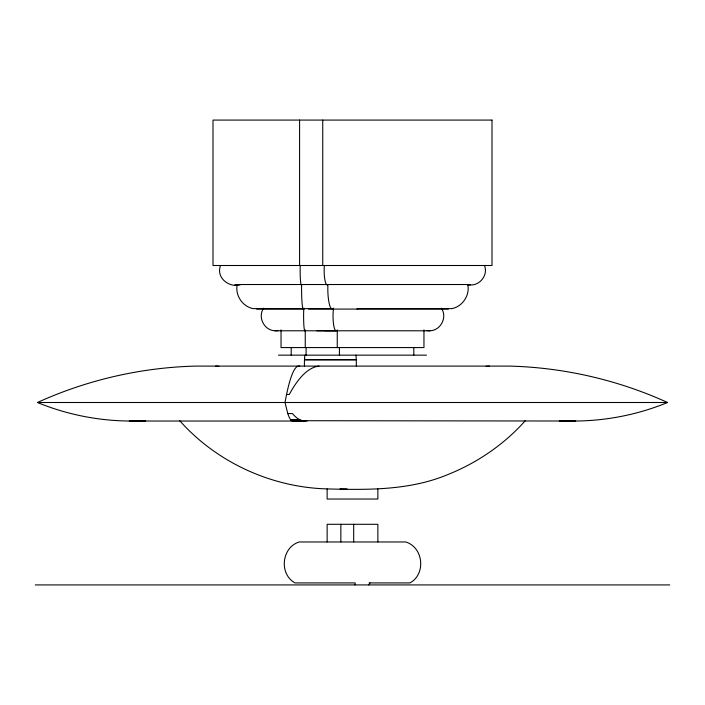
<?xml version="1.0" encoding="UTF-8"?>
<svg xmlns="http://www.w3.org/2000/svg" width="705" height="705" viewBox="0 0 705 705"><rect width="100%" height="100%" fill="white"/><g stroke="black" fill="none" stroke-linecap="round" stroke-linejoin="round"><path stroke-width="1.06" d="M356.333 366.089L356.298 359.92L304.489 359.92A8.954 0.749 -90 0 0 304.428 366.089M304.489 359.92L304.586 358.166M355.012 584.921L355.205 582.92L295.007 582.92C278.792 574.029 281.568 547.371 299.237 541.969L405.763 541.969C423.432 547.371 426.208 574.029 409.993 582.92L369.112 582.92M484.45 265.503C488.794 275.655 478.369 287.455 467.759 284.52L237.241 284.52C234.906 295.175 242.432 306.543 253.121 308.631L331.297 308.631A20.533 4.38 -90 0 1 327.904 284.52A14.347 3.058 -90 0 1 324.908 280.008A14.347 3.058 -90 0 1 324.335 265.485M299.819 366.106L298.118 366.098A398.713 33.399 -90 0 0 286.556 394.509L284.996 402.502L287.79 413.571A242.238 20.286 90 0 0 290.68 419.731L291.896 420.7L304.877 421.026A246.318 52.496 -90 0 0 307.398 420.823M220.55 265.503C215.748 277.365 228.781 287.957 240.132 284.882M357.012 309.081L357.179 308.631L451.879 308.631C462.568 306.543 470.094 295.175 467.759 284.52M303.661 308.587L303.22 309.081L302.93 308.631A20.524 1.718 -90 0 1 301.608 284.529A14.294 1.199 90 0 1 300.436 280A14.294 1.199 90 0 1 300.224 265.521M263.688 308.129C257.343 316.933 264.181 330.539 275.003 330.786L429.997 330.786C440.819 330.539 447.657 316.933 441.312 308.129M368.706 584.921L369.993 582.92M525.357 420.621C504.242 444.379 477.329 462.762 447.851 474.562C409.72 490.504 367.675 489.975 327.138 488.917C271.416 487.384 216.682 462.374 179.643 420.621M304.877 421.026L129.288 421.026C97.854 420.753 66.517 414.434 37.435 402.502C86.927 379.977 140.921 367.543 195.276 366.098L509.724 366.098C564.079 367.543 618.073 379.977 667.564 402.502C638.483 414.434 607.146 420.753 575.712 421.026L291.896 420.7M293.615 420.823L292.637 421.026M308.482 309.081L332.055 309.081L333.553 308.129A14.611 3.111 90 0 0 333.359 322.723A14.611 3.111 90 0 0 335.968 330.76L316.915 330.786M234.686 284.882L237.241 284.52M145.353 420.55L141.079 420.823L145.706 420.823L129.288 421.026M486.124 366.265L489.34 366.106M275.003 330.786L278.07 330.654M290.883 419.827L299.863 419.731L302.366 420.656L291.658 420.656M467.741 284.882L470.314 284.882M256.655 309.081L304.155 309.081M332.055 309.081L448.345 309.081M324.776 330.654L336.62 330.654M278.501 355.153L426.499 355.153M304.507 359.603L356.289 359.603L355.981 355.153M286.556 394.5L289.279 394.5A405.128 86.336 -90 0 1 318.96 366.106M37.435 402.502L667.564 402.502M287.79 413.571L292.434 413.571A246.239 52.478 -90 0 0 299.863 419.731L290.68 419.731M35.25 584.921L669.75 584.921M347.089 488.917L340.004 488.865L340.85 488.917M575.712 421.026L559.294 420.823L563.921 420.823L559.647 420.55M426.93 330.654L429.997 330.786M215.659 366.106L218.876 366.265M423.961 329.887L423.961 347.574L281.039 347.574L281.039 329.887M413.817 347.574L413.817 355.153M377.862 488.917L377.862 499.025L327.138 499.025L327.138 488.917M377.862 541.969L377.862 524.291L327.138 524.291L327.138 541.969M353.69 524.291L353.69 541.969M340.85 524.291L340.85 541.969M339.422 347.574L339.422 355.153M337.254 329.887L337.254 347.574M322.74 120.079L322.74 265.503M306.093 347.574L306.093 355.153M305.247 329.887L305.247 347.574M299.59 120.079L299.59 265.503M291.183 347.574L291.183 355.153M304.586 358.193A8.954 0.749 -90 0 1 305.045 355.153M305.001 330.68A14.585 1.225 -90 0 1 303.793 324.044A14.585 1.225 -90 0 1 303.811 308.156M492.002 120.079L212.998 120.079L212.998 265.503L492.002 265.503L492.002 120.079"/></g></svg>
